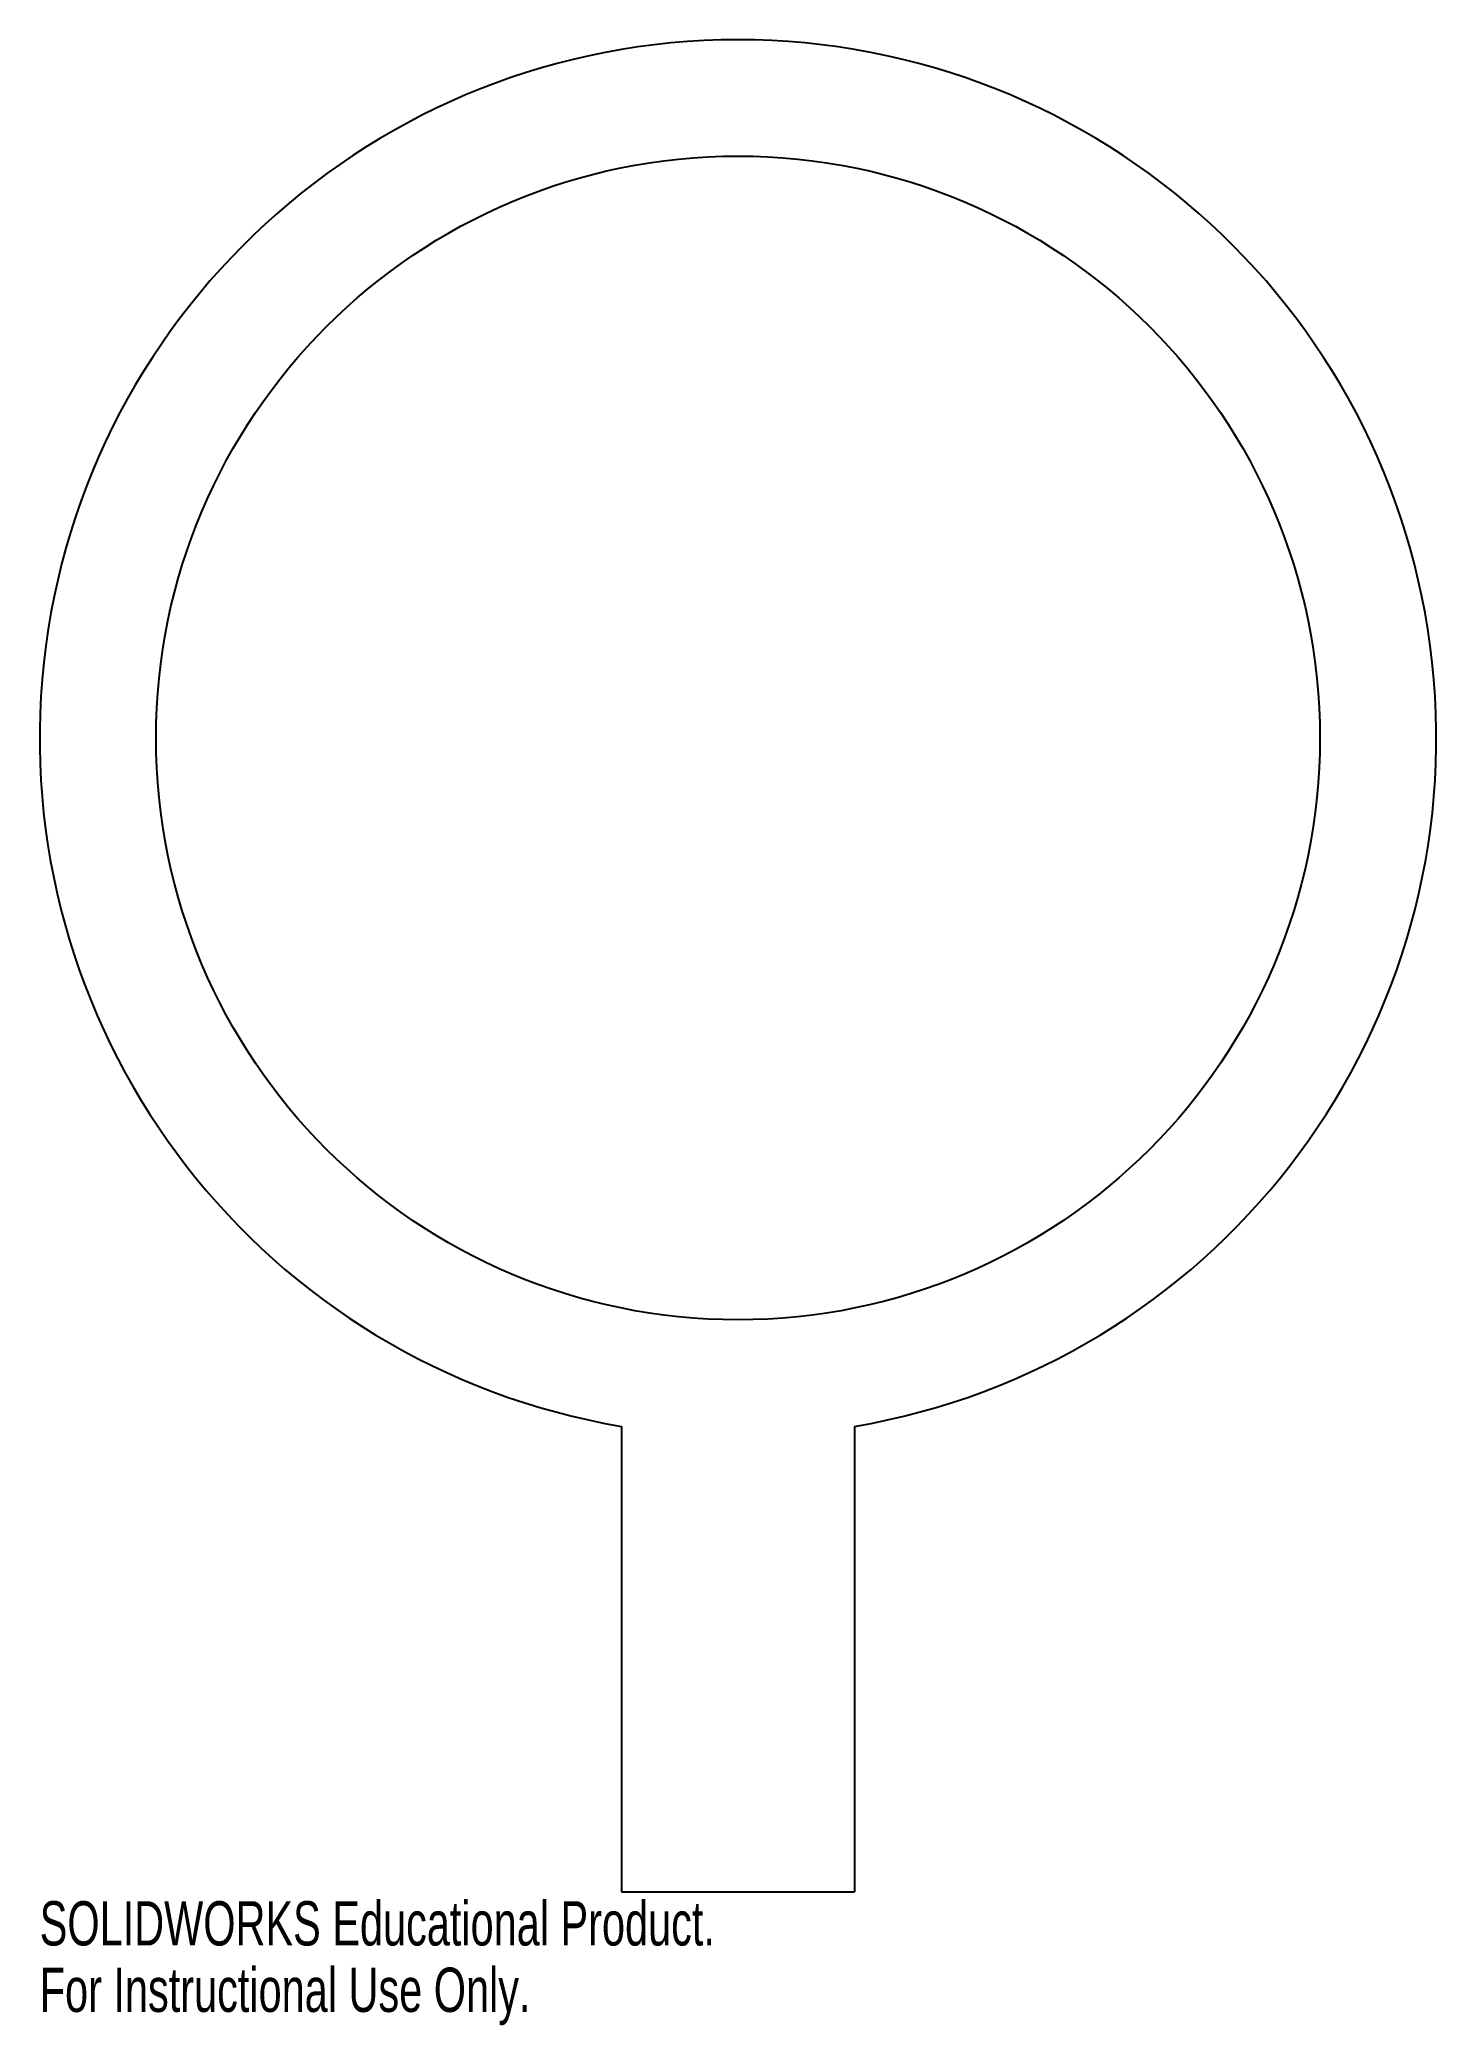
# Model space of a CAD drawing. Header units: inches. Extents: x -3 to 3, y -5.53 to 3.
import ezdxf

# ---------------------------------------------------------------- set-up
doc = ezdxf.new("R2010")
doc.units = ezdxf.units.IN
doc.header["$MEASUREMENT"] = 0
doc.styles.add('SLDTEXTSTYLE0', font='TXT', dxfattribs={"width": 0.7})

msp = doc.modelspace()

# ---------------------------------------------------------------- linework, layer by layer
at = {"color": 7, "linetype": 'Continuous'}
for p, q in [((-0.5, -2.958), (-0.5, -4.958)), ((0.5, -2.958), (0.5, -4.958)), ((-0.5, -4.958), (0.5, -4.958))]:
    msp.add_line(p, q, dxfattribs=at)
msp.add_circle((0, 0), 2.5, dxfattribs=at)
msp.add_arc((0, 0), 3, 279.59407, 260.40593, dxfattribs=at)

# ---------------------------------------------------------------- texts
at = {"color": 7, "linetype": 'Continuous', "char_height": 0.1903, "attachment_point": 1, "style": 'SLDTEXTSTYLE0'}
for s, insert in [('SOLIDWORKS Educational Product.', (-3, -4.9982)), ('For Instructional Use Only.', (-3, -5.2836))]:
    msp.add_mtext(s, dxfattribs=dict(at, insert=insert))

doc.saveas('drawing.dxf')
